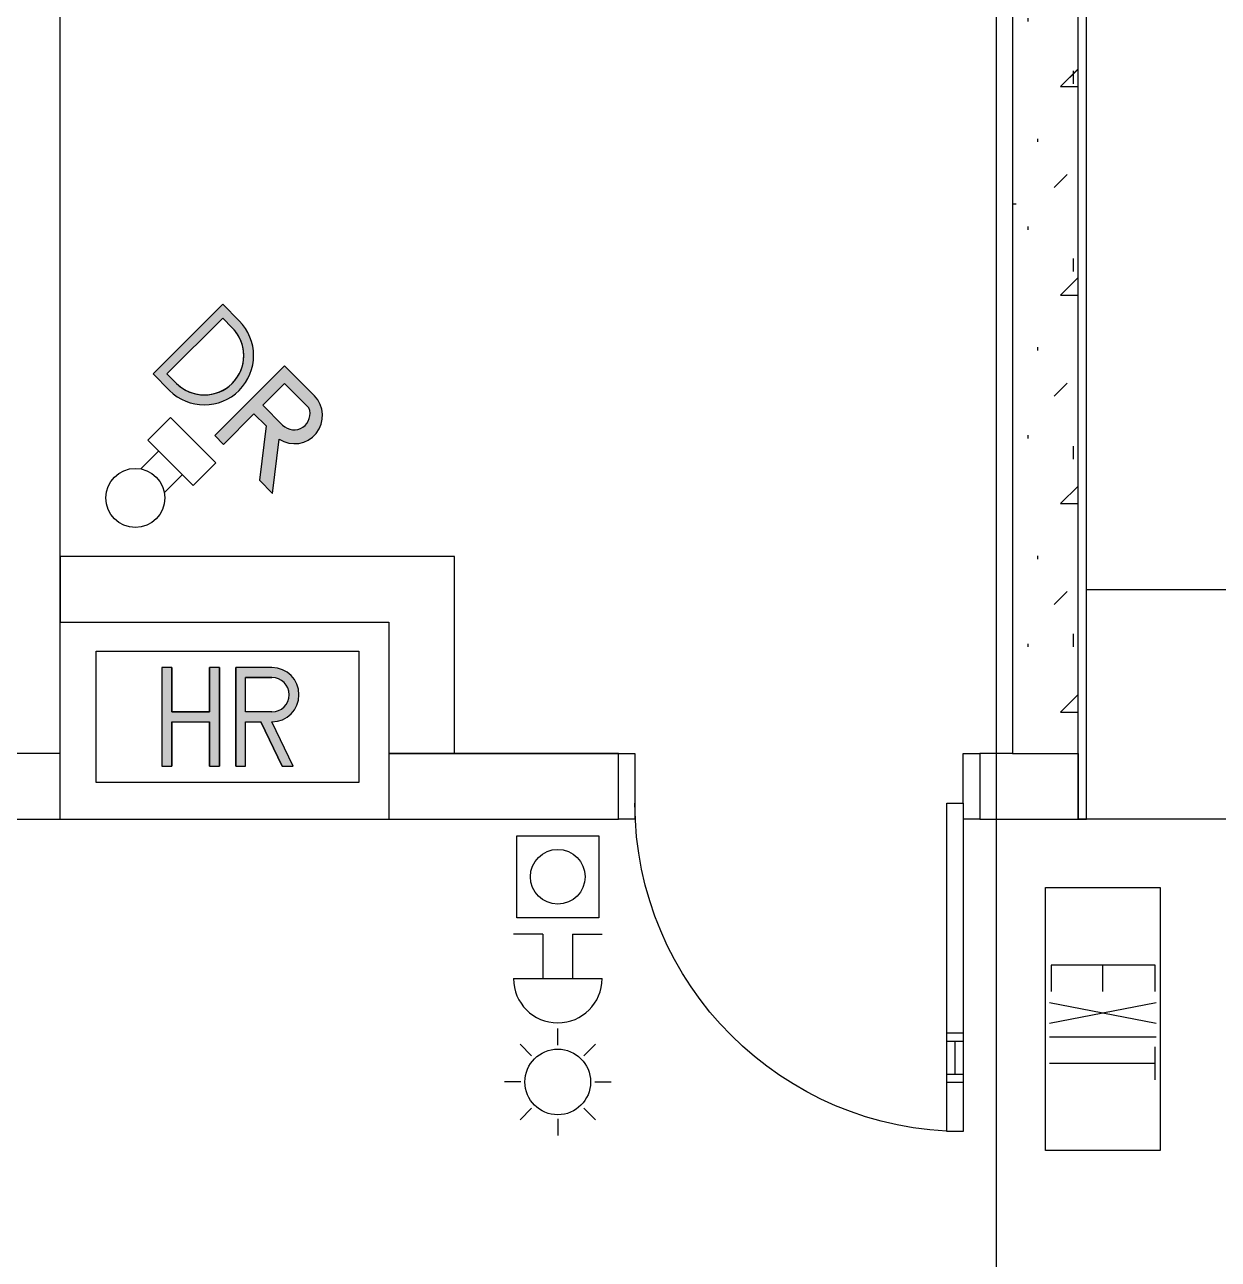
# Model space of a CAD drawing. Header units: millimetres. Extents: x -20146070 to 165023, y -3349561 to 35447.
# Drawn here: x 21928 to 25563, y -23375 to -19615 of the extents above; entities that cross this region are included whole.
import ezdxf

# ---------------------------------------------------------------- set-up
doc = ezdxf.new("R2010")
doc.units = ezdxf.units.MM
doc.header["$LTSCALE"] = 50
doc.linetypes.add('BLK_2 - 1ST_2ND_STOREY_PLAN$0$IDA - Hidden 065', pattern=[537.5, 375, -162.5])
for name, color, linetype in [('BLK_2 - 1ST_2ND_STOREY_PLAN$0$0-1', 8, 'Continuous'), ('BLK_2 - 1ST_2ND_STOREY_PLAN$0$1599_DB_A_BLK2_HQ_R21- LINKVIEW_BLK2_1ST STOREY Toilet JOH$0$A-_DETA----_ED', 8, 'Continuous'), ('BLK_2 - 1ST_2ND_STOREY_PLAN$0$1599_DB_A_BLK2_HQ_R21- LINKVIEW_BLK2_1ST STOREY Toilet JOH$0$A-_DOOR----_E-1', 8, 'Continuous'), ('BLK_2 - 1ST_2ND_STOREY_PLAN$0$1599_DB_A_BLK2_HQ_R21- LINKVIEW_BLK2_1ST STOREY Toilet JOH$0$E-_LIGT----_E', 8, 'Continuous'), ('BLK_2 - 1ST_2ND_STOREY_PLAN$0$1599_DB_A_BLK2_HQ_R21- LINKVIEW_BLK2_1ST STOREY Toilet JOH$0$S-_COLN----_E', 8, 'Continuous'), ('BLK_2 - 1ST_2ND_STOREY_PLAN$0$A-_DETA----_E-2', 8, 'BLK_2 - 1ST_2ND_STOREY_PLAN$0$IDA - Hidden 065'), ('BLK_2 - 1ST_2ND_STOREY_PLAN$0$A-_DETA----_ED-2', 8, 'Continuous'), ('BLK_2 - 1ST_2ND_STOREY_PLAN$0$A-_FLOR----_E', 8, 'Continuous'), ('BLK_2 - 1ST_2ND_STOREY_PLAN$0$A-_FURT----_E-1', 8, 'Continuous'), ('BLK_2 - 1ST_2ND_STOREY_PLAN$0$A-_WALL----_E', 8, 'Continuous'), ('BLK_2 - 1ST_2ND_STOREY_PLAN$0$A-_WALL----_E-1', 8, 'Continuous'), ('BLK_2 - 1ST_2ND_STOREY_PLAN$0$A-_WALL----_H-1', 8, 'Continuous'), ('BLK_2 - 1ST_2ND_STOREY_PLAN$0$A-_WALLPRTN_E-1', 8, 'Continuous'), ('BLK_2 - 1ST_2ND_STOREY_PLAN$0$E-_FIREALAM_E-1', 8, 'Continuous'), ('BLK_2 - 1ST_2ND_STOREY_PLAN$0$E-_LIGT----_E', 8, 'Continuous'), ('BLK_2 - 1ST_2ND_STOREY_PLAN$0$M-_EQPT----_E-1', 8, 'Continuous'), ('NW_GRID LINE', 8, 'Continuous')]:
    doc.layers.add(name, color=color, linetype=linetype)

# ---------------------------------------------------------------- blocks, each defined once
blk = doc.blocks.new('BLK_2 - 1ST_2ND_STOREY_PLAN$0$IDA - Exit Sign - IDA - Exit Sign - One Side-3918079-BLK 2 1ST STOREY PLAN')
at = {"layer": 'BLK_2 - 1ST_2ND_STOREY_PLAN$0$A-_DETA----_ED-2'}
for p, q in [((-363.9, -15.1), (-363.9, -332.5)), ((-283.9, -15.1), (-363.9, -15.1)), ((-248.9, -12.8), (-186, -337.8)), ((-186, -12.8), (-248.9, -337.8)), ((-144.9, -12.8), (-144.9, -337.8)), ((-14.9, -15.3), (-114.9, -15.3)), ((-64.9, -15.3), (-64.9, -337.8)), ((-283.9, -175), (-363.9, -175)), ((-363.9, -332.5), (-283.9, -332.5))]:
    blk.add_line(p, q, dxfattribs=at)
at = {"layer": 'BLK_2 - 1ST_2ND_STOREY_PLAN$0$E-_LIGT----_E'}
for p, q in [((-600, -350), (-600, 0)), ((-600, 0), (200, 0)), ((200, 0), (200, -350)), ((200, -350), (-600, -350))]:
    blk.add_line(p, q, dxfattribs=at)
blk = doc.blocks.new('BLK_2 - 1ST_2ND_STOREY_PLAN$0$IDA - Dry _ Wet Riser - Dry Riser-3621487-BLK 2 1ST STOREY PLAN')
at = {"layer": 'BLK_2 - 1ST_2ND_STOREY_PLAN$0$A-_DETA----_ED-2'}
h = blk.add_hatch(color=256, dxfattribs=at)
h.paths.add_polyline_path([(389.2, -285.5), (520.5, -182.9), (527.1, -202.7), (538.4, -220.2), (559.8, -238), (571.7, -244.7), (591.8, -250.2), (612.6, -250.6), (632.9, -246), (651.5, -236.6), (667.9, -222), (679.2, -205.9), (686.7, -186.5), (689.2, -165.8), (689.2, -36.5), (389.2, -36.5), (389.2, -74.5), (520.5, -74.5), (520.5, -126.7), (389.2, -229.2)])
h.paths.add_polyline_path([(570.9, -193.6), (563.9, -183.8), (558.8, -167), (558, -145.4), (558, -74.5), (651.7, -74.5), (651.7, -179.8), (640.1, -195.8), (636.8, -199), (626.7, -205.2), (609.8, -208.9), (603, -209.2), (591.1, -206.8), (580.2, -201.5)])
h.paths.add_polyline_path([(433.2, 51.9), (464.2, 28.1), (500.4, 13.1), (539.2, 8), (578, 13.1), (620.1, 32.6), (645.3, 51.9), (669.1, 83), (684.1, 119.2), (689.2, 169.1), (689.2, 229.1), (389.2, 229.1), (389.2, 158), (394.3, 119.2), (409.3, 83)])
h.paths.add_polyline_path([(454.4, 73.1), (432.1, 105.8), (423.3, 126.9), (419.2, 158), (419.2, 199.1), (659.2, 199.1), (657.6, 145.7), (653, 121.8), (643.1, 98), (624.1, 73.1), (591.5, 50.9), (570.3, 42.1), (539.2, 38), (504, 43.8), (479.2, 54.1)])
for p, q in [((689.2, 229.1), (389.2, 229.1)), ((389.2, 229.1), (389.2, 158)), ((689.2, 158), (689.2, 229.1)), ((419.2, 158), (419.2, 199.1)), ((419.2, 199.1), (659.2, 199.1)), ((659.2, 199.1), (659.2, 158)), ((333, 97.4), (235.5, 97.4)), ((235.5, -97.4), (235.5, 97.4)), ((333, 97.4), (333, -97.4)), ((158.1, 51), (235.5, 51)), ((689.2, -36.5), (389.2, -36.5)), ((389.2, -36.5), (389.2, -74.5)), ((689.2, -165.8), (689.2, -36.5)), ((158.1, -51), (235.5, -51)), ((389.2, -74.5), (520.5, -74.5)), ((520.5, -74.5), (520.5, -126.7)), ((558, -74.5), (651.7, -74.5)), ((558, -160.5), (558, -74.5)), ((651.7, -74.5), (651.7, -179.8)), ((333, -97.4), (235.5, -97.4)), ((520.5, -126.7), (389.2, -229.2)), ((389.2, -285.5), (520.5, -182.9)), ((389.2, -229.2), (389.2, -285.5))]:
    blk.add_line(p, q, dxfattribs=at)
blk.add_circle((84, 0), 90, dxfattribs=at)
for centre, radius, start, end in [((539.2, 158), 150, 180, 360), ((539.2, 158), 120, 180, 0), ((604, -165.8), 85.2, 191.6067, 360), ((606.9, -160.5), 48.9, 180, 336.6586)]:
    blk.add_arc(centre, radius, start, end, dxfattribs=at)
blk = doc.blocks.new('BLK_2 - 1ST_2ND_STOREY_PLAN$0$IDA - Fire Alarm Bell1 - IDA - Fire Alarm Bell-2587577-BLK 2 1ST STOREY PLAN')
at = {"layer": 'BLK_2 - 1ST_2ND_STOREY_PLAN$0$A-_DETA----_ED-2'}
for p, q in [((-45, -350), (-135, -350)), ((-45, -350), (-45, -485)), ((45, -350), (135, -350)), ((45, -350), (45, -485)), ((-135, -485), (135, -485))]:
    blk.add_line(p, q, dxfattribs=at)
blk.add_arc((0, -485), 135, 180, 360, dxfattribs=at)
blk = doc.blocks.new('BLK_2 - 1ST_2ND_STOREY_PLAN$0$IDA - Manual Call Point1 - IDA - Manual Call Point-2587578-BLK 2 1ST STOREY PLAN')
at = {"layer": 'BLK_2 - 1ST_2ND_STOREY_PLAN$0$A-_DETA----_ED-2'}
for p, q in [((-125, -300), (-125, -50)), ((-125, -50), (125, -50)), ((125, -50), (125, -300)), ((125, -300), (-125, -300))]:
    blk.add_line(p, q, dxfattribs=at)
blk.add_circle((0, -175), 83.3, dxfattribs=at)
blk = doc.blocks.new('BLK_2 - 1ST_2ND_STOREY_PLAN$0$IDA - Strobe Light - IDA - Strobe Light-3513472-BLK 2 1ST STOREY PLAN')
at = {"layer": 'BLK_2 - 1ST_2ND_STOREY_PLAN$0$A-_DETA----_ED-2'}
for p, q in [((0, 912.5), (0, 962.5)), ((-79.5, 879.5), (-114.9, 914.9)), ((79.5, 879.5), (114.9, 914.9)), ((-112.5, 800), (-162.5, 800)), ((112.5, 800), (162.5, 800)), ((-79.5, 720.5), (-114.9, 685.1)), ((79.5, 720.5), (114.9, 685.1)), ((0, 687.5), (0, 637.5))]:
    blk.add_line(p, q, dxfattribs=at)
blk.add_circle((0, 800), 100, dxfattribs=at)
blk = doc.blocks.new('BLK_2 - 1ST_2ND_STOREY_PLAN$0$1599_DB_A_BLK2_HQ_R21_rvt-1-BLK 2 1ST STOREY PLAN')
at = {"layer": 'BLK_2 - 1ST_2ND_STOREY_PLAN$0$A-_WALL----_H-1'}
h = blk.add_hatch(dxfattribs=at)
h.set_pattern_fill('FP_4', color=256, style=0, pattern_type=2)
h.set_pattern_definition([(0, (0, 0), (635, 635), [79.375, -555.625]), (90, (0, 0), (-635, 635), [79.375, -555.625]), (135, (79.38, 0), (-635.0003, 0), [112.253, -785.772]), (0, (79.4, 357.2), (635, 635), [79.375, -555.625]), (45, (119.06, 317.5), (0, 635.0003), [56.127, -841.899]), (135, (119.06, 317.5), (-635.0003, 0), [56.127, -841.899]), (0, (317.5, 515.94), (635, 635), [112.253, -522.747]), (45, (317.5, 515.94), (0, 635.0003), [79.375, -818.651]), (135, (429.75, 515.94), (-635.0003, 0), [79.375, -818.651]), (90, (436.56, 158.75), (-635, 635), [79.375, -555.625]), (45, (436.56, 158.75), (0, 635.0003), [56.127, -841.899]), (135, (476.25, 198.44), (-635.0003, 0), [56.127, -841.899]), (0, (79.4, 158.75), (635, 635), [39.687, -531.812]), (0, (555.6, 317.5), (635, 635), [39.687, -531.812]), (90, (357.2, 396.9), (-635, 635), [39.687, -531.812]), (135, (436.56, 39.7), (-635.0003, 0), [56.127, -841.899]), (135, (158.75, 476.25), (-635.0003, 0), [56.127, -841.899]), (45, (297.66, 208.36), (0, 635.0003), [56.127, -841.899]), (90, (218.3, 79.4), (-635, 635), [9.922, -625.078]), (90, (248.05, 347.27), (-635, 635), [9.922, -625.078]), (90, (545.7, 456.4), (-635, 635), [9.922, -625.078]), (90, (555.6, 119.06), (-635, 635), [9.922, -625.078])])
h.paths.add_polyline_path([(-117036.4, -64562.4), (-117036.4, -57477.4), (-117236.4, -57477.4), (-117236.4, -64562.4), (-117204.1, -64562.4)])
at = {"layer": 'BLK_2 - 1ST_2ND_STOREY_PLAN$0$A-_DETA----_E-2'}
blk.add_line((-117011.4, -64062.4), (-115811.4, -64062.4), dxfattribs=at)
at = {"layer": 'BLK_2 - 1ST_2ND_STOREY_PLAN$0$A-_FLOR----_E'}
for p, q in [((-117036.4, -64762.4), (-117036.4, -57077.4)), ((-120136.4, -64762.4), (-119136.4, -64762.4)), ((-114811.4, -64762.4), (-117036.4, -64762.4))]:
    blk.add_line(p, q, dxfattribs=at)
at = {"layer": 'BLK_2 - 1ST_2ND_STOREY_PLAN$0$A-_WALL----_E'}
for p, q in [((-117036.4, -64562.4), (-117036.4, -57077.4)), ((-117236.4, -64562.4), (-117036.4, -64562.4)), ((-117036.4, -64562.4), (-117036.4, -64762.4))]:
    blk.add_line(p, q, dxfattribs=at)
at = {"layer": 'BLK_2 - 1ST_2ND_STOREY_PLAN$0$A-_WALL----_E-1'}
for p, q in [((-117011.4, -64562.4), (-117011.4, -57052.4)), ((-117236.4, -57277.4), (-117236.4, -64562.4))]:
    blk.add_line(p, q, dxfattribs=at)
at = {"layer": 'BLK_2 - 1ST_2ND_STOREY_PLAN$0$A-_WALLPRTN_E-1'}
for p, q in [((-120136.4, -64562.4), (-120136.4, -57277.4)), ((-119136.4, -63962.4), (-120136.4, -63962.4)), ((-120136.4, -63962.4), (-120136.4, -64162.4)), ((-118936.4, -63962.4), (-119136.4, -63962.4)), ((-118936.4, -64562.4), (-118936.4, -63962.4)), ((-120136.4, -64162.4), (-119136.4, -64162.4)), ((-119136.4, -64162.4), (-119136.4, -64562.4)), ((-120136.4, -64762.4), (-120136.4, -64562.4)), ((-118436.4, -64562.4), (-119136.4, -64562.4)), ((-119136.4, -64562.4), (-119136.4, -64762.4)), ((-119136.4, -64562.4), (-118936.4, -64562.4)), ((-117236.4, -64562.4), (-117336.4, -64562.4)), ((-117011.4, -64762.4), (-117011.4, -64562.4)), ((-121016.4, -64762.4), (-120136.4, -64762.4)), ((-119136.4, -64762.4), (-118436.4, -64762.4)), ((-117336.4, -64762.4), (-117036.4, -64762.4)), ((-117036.4, -64762.4), (-117011.4, -64762.4))]:
    blk.add_line(p, q, dxfattribs=at)
at = {"layer": 'BLK_2 - 1ST_2ND_STOREY_PLAN$0$A-_FURT----_E-1', "rotation": 270}
blk.add_blockref('BLK_2 - 1ST_2ND_STOREY_PLAN$0$IDA - Exit Sign - IDA - Exit Sign - One Side-3918079-BLK 2 1ST STOREY PLAN', (-116786.4, -65570.6), dxfattribs=at)
at = {"layer": 'BLK_2 - 1ST_2ND_STOREY_PLAN$0$E-_FIREALAM_E-1'}
for name in ['BLK_2 - 1ST_2ND_STOREY_PLAN$0$IDA - Manual Call Point1 - IDA - Manual Call Point-2587578-BLK 2 1ST STOREY PLAN', 'BLK_2 - 1ST_2ND_STOREY_PLAN$0$IDA - Fire Alarm Bell1 - IDA - Fire Alarm Bell-2587577-BLK 2 1ST STOREY PLAN']:
    blk.add_blockref(name, (-118621.4, -64762.4), dxfattribs=at)
at = {"layer": 'BLK_2 - 1ST_2ND_STOREY_PLAN$0$E-_FIREALAM_E-1', "rotation": 180}
blk.add_blockref('BLK_2 - 1ST_2ND_STOREY_PLAN$0$IDA - Strobe Light - IDA - Strobe Light-3513472-BLK 2 1ST STOREY PLAN', (-118621.4, -64762.4), dxfattribs=at)
at = {"layer": 'BLK_2 - 1ST_2ND_STOREY_PLAN$0$M-_EQPT----_E-1', "rotation": 44.9999999999995}
blk.add_blockref('BLK_2 - 1ST_2ND_STOREY_PLAN$0$IDA - Dry _ Wet Riser - Dry Riser-3621487-BLK 2 1ST STOREY PLAN', (-119967.3, -63843.3), dxfattribs=at)
blk = doc.blocks.new('BLK_2 - 1ST_2ND_STOREY_PLAN$0$1599_DB_A_BLK2_HQ_R21- LINKVIEW_BLK2_1ST STOREY Toilet JOH$0$IDA - Strobe Light - IDA - Strobe Light-3513472-LINKVIEW_BLK2_1ST STOREY')
at = {"layer": 'BLK_2 - 1ST_2ND_STOREY_PLAN$0$1599_DB_A_BLK2_HQ_R21- LINKVIEW_BLK2_1ST STOREY Toilet JOH$0$A-_DETA----_ED'}
for p, q in [((0, 912.5), (0, 962.5)), ((-79.5, 879.5), (-114.9, 914.9)), ((79.5, 879.5), (114.9, 914.9)), ((-112.5, 800), (-162.5, 800)), ((112.5, 800), (162.5, 800)), ((-79.5, 720.5), (-114.9, 685.1)), ((79.5, 720.5), (114.9, 685.1)), ((0, 687.5), (0, 637.5))]:
    blk.add_line(p, q, dxfattribs=at)
blk.add_circle((0, 800), 100, dxfattribs=at)
blk = doc.blocks.new('BLK_2 - 1ST_2ND_STOREY_PLAN$0$1599_DB_A_BLK2_HQ_R21- LINKVIEW_BLK2_1ST STOREY Toilet JOH$0$IDA - Manual Call Point1 - IDA - Manual Call Point-2587578-LINKVIEW_BLK2_1ST STOREY')
at = {"layer": 'BLK_2 - 1ST_2ND_STOREY_PLAN$0$1599_DB_A_BLK2_HQ_R21- LINKVIEW_BLK2_1ST STOREY Toilet JOH$0$A-_DETA----_ED'}
for p, q in [((-125, -300), (-125, -50)), ((-125, -50), (125, -50)), ((125, -50), (125, -300)), ((125, -300), (-125, -300))]:
    blk.add_line(p, q, dxfattribs=at)
blk.add_circle((0, -175), 83.3, dxfattribs=at)
blk = doc.blocks.new('BLK_2 - 1ST_2ND_STOREY_PLAN$0$1599_DB_A_BLK2_HQ_R21- LINKVIEW_BLK2_1ST STOREY Toilet JOH$0$IDA - Fire Alarm Bell1 - IDA - Fire Alarm Bell-2587577-LINKVIEW_BLK2_1ST STOREY')
at = {"layer": 'BLK_2 - 1ST_2ND_STOREY_PLAN$0$1599_DB_A_BLK2_HQ_R21- LINKVIEW_BLK2_1ST STOREY Toilet JOH$0$A-_DETA----_ED'}
for p, q in [((-45, -350), (-135, -350)), ((-45, -350), (-45, -485)), ((45, -350), (135, -350)), ((45, -350), (45, -485)), ((-135, -485), (135, -485))]:
    blk.add_line(p, q, dxfattribs=at)
blk.add_arc((0, -485), 135, 180, 360, dxfattribs=at)
blk = doc.blocks.new('BLK_2 - 1ST_2ND_STOREY_PLAN$0$1599_DB_A_BLK2_HQ_R21- LINKVIEW_BLK2_1ST STOREY Toilet JOH$0$IDA - Hosereel - Scaled - HR-3922457-LINKVIEW_BLK2_1ST STOREY')
at = {"layer": 'BLK_2 - 1ST_2ND_STOREY_PLAN$0$1599_DB_A_BLK2_HQ_R21- LINKVIEW_BLK2_1ST STOREY Toilet JOH$0$A-_DETA----_ED'}
blk.add_hatch(color=256, dxfattribs=at).paths.add_polyline_path([(-25, -350), (-25, -50), (-55, -50), (-55, -185), (-170, -185), (-170, -50), (-200, -50), (-200, -350), (-170, -350), (-170, -215), (-55, -215), (-55, -350)], flags=0)
h = blk.add_hatch(color=256, dxfattribs=at)
h.paths.add_polyline_path([(166.7, -350), (200, -350), (135, -215), (156.4, -212.2), (176.2, -203.9), (193.3, -190.8), (206.4, -173.8), (214.7, -153.9), (217.5, -132.5), (214.7, -111.1), (206.4, -91.3), (193.3, -74.2), (176.2, -61.1), (156.4, -52.8), (135, -50), (25, -50), (25, -350), (55, -350), (55, -215), (101.7, -215)], flags=0)
h.paths.add_polyline_path([(55, -185), (55, -80), (148.6, -81.8), (161.3, -87), (172.1, -95.4), (180.5, -106.3), (185.7, -118.9), (187.5, -132.5), (185.7, -146.1), (180.5, -158.8), (172.1, -169.6), (161.3, -178), (148.6, -183.2), (135, -185)], flags=0)
for p, q in [((-400, -400), (-400, 0)), ((-400, 0), (400, 0)), ((400, 0), (400, -400)), ((-170, -50), (-200, -50)), ((-200, -50), (-200, -350)), ((-170, -50), (-200, -50)), ((-200, -50), (-200, -350)), ((-170, -50), (-170, -185)), ((-170, -185), (-170, -50)), ((-25, -50), (-55, -50)), ((-55, -185), (-55, -50)), ((-25, -50), (-55, -50)), ((-55, -50), (-55, -185)), ((-25, -50), (-25, -350)), ((-25, -350), (-25, -50)), ((25, -350), (25, -50)), ((135, -50), (25, -50)), ((135, -50), (25, -50)), ((25, -50), (25, -350)), ((55, -185), (55, -80)), ((135, -80), (55, -80)), ((55, -185), (55, -80)), ((55, -80), (135, -80)), ((-170, -185), (-55, -185)), ((-55, -185), (-170, -185)), ((135, -185), (55, -185)), ((135, -185), (55, -185)), ((-170, -215), (-55, -215)), ((-170, -215), (-170, -350)), ((-170, -350), (-170, -215)), ((-170, -215), (-55, -215)), ((-55, -350), (-55, -215)), ((-55, -215), (-55, -350)), ((55, -350), (55, -215)), ((55, -215), (101.7, -215)), ((55, -350), (55, -215)), ((55, -215), (101.7, -215)), ((166.7, -350), (101.7, -215)), ((101.7, -215), (166.7, -350)), ((200, -350), (135, -215)), ((200, -350), (135, -215)), ((-200, -350), (-170, -350)), ((-200, -350), (-170, -350)), ((-55, -350), (-25, -350)), ((-55, -350), (-25, -350)), ((25, -350), (55, -350)), ((25, -350), (55, -350)), ((166.7, -350), (200, -350)), ((166.7, -350), (200, -350)), ((400, -400), (-400, -400))]:
    blk.add_line(p, q, dxfattribs=at)
for radius in [82.5, 82.5, 52.5, 52.5]:
    blk.add_arc((135, -132.5), radius, 270, 90, dxfattribs=at)
blk = doc.blocks.new('BLK_2 - 1ST_2ND_STOREY_PLAN$0$1599_DB_A_BLK2_HQ_R21- LINKVIEW_BLK2_1ST STOREY Toilet JOH$0$IDA - Dry _ Wet Riser - Dry Riser-3621487-LINKVIEW_BLK2_1ST STOREY')
at = {"layer": 'BLK_2 - 1ST_2ND_STOREY_PLAN$0$1599_DB_A_BLK2_HQ_R21- LINKVIEW_BLK2_1ST STOREY Toilet JOH$0$A-_DETA----_ED'}
h = blk.add_hatch(color=256, dxfattribs=at)
h.paths.add_polyline_path([(433.2, 51.9), (464.2, 28.1), (500.4, 13.1), (539.2, 8), (578, 13.1), (614.2, 28.1), (645.3, 51.9), (669.1, 83), (684.1, 119.2), (689.2, 158), (689.2, 229.1), (389.2, 229.1), (389.2, 158), (394.3, 119.2), (414.6, 76.1)], flags=0)
h.paths.add_polyline_path([(454.4, 73.1), (435.3, 98), (423.3, 126.9), (419.2, 158), (419.2, 199.1), (659.2, 199.1), (659.2, 158), (655.1, 126.9), (643.1, 98), (624.1, 73.1), (599.2, 54.1), (570.3, 42.1), (539.2, 38), (508.2, 42.1), (479.2, 54.1)], flags=0)
h = blk.add_hatch(color=256, dxfattribs=at)
h.paths.add_polyline_path([(389.2, -285.5), (520.5, -182.9), (527.1, -202.7), (538.4, -220.2), (553.5, -234.5), (571.7, -244.7), (591.8, -250.2), (612.6, -250.6), (632.9, -246), (651.5, -236.6), (667.2, -222.9), (679.2, -205.9), (686.7, -186.5), (689.2, -165.8), (689.2, -36.5), (389.2, -36.5), (389.2, -74.5), (520.5, -74.5), (520.5, -126.7), (389.2, -229.2)], flags=0)
h.paths.add_polyline_path([(570.9, -193.6), (563.9, -183.8), (559.5, -172.5), (558, -160.5), (558, -74.5), (651.7, -74.5), (651.7, -179.8), (645.6, -190.3), (637.1, -198.9), (626.7, -205.2), (615.1, -208.7), (603, -209.2), (591.1, -206.8), (580.2, -201.5)], flags=0)
for p, q in [((689.2, 229.1), (389.2, 229.1)), ((389.2, 229.1), (389.2, 158)), ((689.2, 158), (689.2, 229.1)), ((419.2, 158), (419.2, 199.1)), ((419.2, 199.1), (659.2, 199.1)), ((659.2, 199.1), (659.2, 158)), ((333, 97.4), (235.5, 97.4)), ((235.5, -97.4), (235.5, 97.4)), ((333, 97.4), (333, -97.4)), ((158.1, 51), (235.5, 51)), ((689.2, -36.5), (389.2, -36.5)), ((389.2, -36.5), (389.2, -74.5)), ((689.2, -165.8), (689.2, -36.5)), ((158.1, -51), (235.5, -51)), ((389.2, -74.5), (520.5, -74.5)), ((520.5, -74.5), (520.5, -126.7)), ((558, -74.5), (651.7, -74.5)), ((558, -160.5), (558, -74.5)), ((651.7, -74.5), (651.7, -179.8)), ((333, -97.4), (235.5, -97.4)), ((520.5, -126.7), (389.2, -229.2)), ((389.2, -285.5), (520.5, -182.9)), ((389.2, -229.2), (389.2, -285.5))]:
    blk.add_line(p, q, dxfattribs=at)
blk.add_circle((84, 0), 90, dxfattribs=at)
for centre, radius, start, end in [((539.2, 158), 150, 180, 360), ((539.2, 158), 120, 180, 0), ((604, -165.8), 85.2, 191.6067, 360), ((606.9, -160.5), 48.9, 180, 336.6586)]:
    blk.add_arc(centre, radius, start, end, dxfattribs=at)
blk = doc.blocks.new('BLK_2 - 1ST_2ND_STOREY_PLAN$0$1599_DB_A_BLK2_HQ_R21- LINKVIEW_BLK2_1ST STOREY Toilet JOH$0$IDA - Exit Sign - IDA - Exit Sign - One Side-3918079-LINKVIEW_BLK2_1ST STOREY')
at = {"layer": 'BLK_2 - 1ST_2ND_STOREY_PLAN$0$1599_DB_A_BLK2_HQ_R21- LINKVIEW_BLK2_1ST STOREY Toilet JOH$0$A-_DETA----_ED'}
for p, q in [((-363.9, -15.1), (-363.9, -332.5)), ((-283.9, -15.1), (-363.9, -15.1)), ((-248.9, -12.8), (-186, -337.8)), ((-186, -12.8), (-248.9, -337.8)), ((-144.9, -12.8), (-144.9, -337.8)), ((-14.9, -15.3), (-114.9, -15.3)), ((-64.9, -15.3), (-64.9, -337.8)), ((-283.9, -175), (-363.9, -175)), ((-363.9, -332.5), (-283.9, -332.5))]:
    blk.add_line(p, q, dxfattribs=at)
at = {"layer": 'BLK_2 - 1ST_2ND_STOREY_PLAN$0$1599_DB_A_BLK2_HQ_R21- LINKVIEW_BLK2_1ST STOREY Toilet JOH$0$E-_LIGT----_E'}
for p, q in [((-600, -350), (-600, 0)), ((-600, 0), (200, 0)), ((200, 0), (200, -350)), ((200, -350), (-600, -350))]:
    blk.add_line(p, q, dxfattribs=at)
blk = doc.blocks.new('BLK_2 - 1ST_2ND_STOREY_PLAN$0$1599_DB_A_BLK2_HQ_R21- LINKVIEW_BLK2_1ST STOREY Toilet JOH$0$IDA - F - Single - Swing - VP - 1100L X 2200H - B2-FTD01 - 1HR-3251154-LINKVIEW_BLK2_1ST STOREY')
at = {"layer": 'BLK_2 - 1ST_2ND_STOREY_PLAN$0$1599_DB_A_BLK2_HQ_R21- LINKVIEW_BLK2_1ST STOREY Toilet JOH$0$A-_DOOR----_E-1'}
for p, q in [((500, 1050.8), (450, 1050.8)), ((450, 1050.8), (450, 50.8)), ((500, 50.8), (500, 1050.8)), ((450, 900.8), (500, 900.8)), ((450, 875.8), (500, 875.8)), ((475, 875.8), (475, 775.8)), ((450, 775.8), (500, 775.8)), ((450, 750.8), (500, 750.8)), ((-500, 100), (-550, 100)), ((-500, -100), (-500, 100)), ((550, 100), (500, 100)), ((450, 50.8), (500, 50.8)), ((500, 50.8), (500, -100)), ((-550, -100), (-500, -100)), ((500, -100), (550, -100))]:
    blk.add_line(p, q, dxfattribs=at)
blk.add_arc((500, 50.8), 1000, 90, 180, dxfattribs=at)
blk = doc.blocks.new('BLK_2 - 1ST_2ND_STOREY_PLAN$0$1599_DB_A_BLK2_HQ_R21- LINKVIEW_BLK2_1ST STOREY Toilet JOH')
at = {"layer": 'BLK_2 - 1ST_2ND_STOREY_PLAN$0$1599_DB_A_BLK2_HQ_R21- LINKVIEW_BLK2_1ST STOREY Toilet JOH$0$S-_COLN----_E'}
h = blk.add_hatch(dxfattribs=at)
h.set_pattern_fill('FP_3', color=256, style=0, pattern_type=2)
h.set_pattern_definition([(0, (0, 0), (635, 635), [79.375, -555.625]), (90, (0, 0), (-635, 635), [79.375, -555.625]), (135, (79.38, 0), (-635, 0), [112.253, -785.772]), (0, (79.4, 357.2), (635, 635), [79.375, -555.625]), (45, (119.06, 317.5), (0, 635), [56.127, -841.899]), (135, (119.06, 317.5), (-635, 0), [56.127, -841.899]), (0, (317.5, 515.94), (635, 635), [112.253, -522.747]), (45, (317.5, 515.94), (0, 635), [79.375, -818.651]), (135, (429.75, 515.94), (-635, 0), [79.375, -818.651]), (90, (436.56, 158.75), (-635, 635), [79.375, -555.625]), (45, (436.56, 158.75), (0, 635), [56.127, -841.899]), (135, (476.25, 198.44), (-635, 0), [56.127, -841.899]), (0, (79.4, 158.75), (635, 635), [39.687, -531.812]), (0, (555.6, 317.5), (635, 635), [39.687, -531.812]), (90, (357.2, 396.9), (-635, 635), [39.687, -531.813]), (135, (436.56, 39.7), (-635, 0), [56.127, -841.899]), (135, (158.75, 476.25), (-635, 0), [56.127, -841.899]), (45, (297.66, 208.36), (0, 635), [56.127, -841.899]), (90, (218.3, 79.4), (-635, 635), [9.922, -625.078]), (90, (248.05, 347.27), (-635, 635), [9.922, -625.078]), (90, (545.7, 456.4), (-635, 635), [9.922, -625.078]), (90, (555.6, 119.06), (-635, 635), [9.922, -625.078])])
h.paths.add_polyline_path([(14070.7, -21834.7), (14270.7, -21834.7), (14270.7, -14749.7), (14070.7, -14749.7), (14070.7, -20849)], flags=0)
for p, q in [((14295.7, -21834.7), (14295.7, -14324.7)), ((11170.7, -22034.7), (11170.7, -14749.7)), ((14070.7, -14749.7), (14070.7, -21834.7)), ((14270.7, -22034.7), (14270.7, -14749.7)), ((12370.7, -21234.7), (11170.7, -21234.7)), ((12370.7, -21834.7), (12370.7, -21234.7)), ((14295.7, -21334.7), (15495.7, -21334.7)), ((11170.7, -21434.7), (12170.7, -21434.7)), ((12170.7, -21434.7), (12170.7, -22034.7)), ((11170.7, -21834.7), (10290.7, -21834.7)), ((12170.7, -21834.7), (12870.7, -21834.7)), ((12870.7, -22034.7), (12870.7, -21834.7)), ((13970.7, -21834.7), (13970.7, -22034.7)), ((14070.7, -21834.7), (13970.7, -21834.7)), ((14070.7, -21834.7), (14270.7, -21834.7)), ((14295.7, -22034.7), (14295.7, -21834.7)), ((10290.7, -22034.7), (11170.7, -22034.7)), ((11170.7, -22034.7), (12170.7, -22034.7)), ((12170.7, -22034.7), (12870.7, -22034.7)), ((13970.7, -22034.7), (14295.7, -22034.7)), ((15495.7, -22034.7), (14295.7, -22034.7))]:
    blk.add_line(p, q, dxfattribs=at)
for name, p, rotation in [('BLK_2 - 1ST_2ND_STOREY_PLAN$0$1599_DB_A_BLK2_HQ_R21- LINKVIEW_BLK2_1ST STOREY Toilet JOH$0$IDA - Dry _ Wet Riser - Dry Riser-3621487-LINKVIEW_BLK2_1ST STOREY', (11339.8, -21115.6), 44.99999999999967), ('BLK_2 - 1ST_2ND_STOREY_PLAN$0$1599_DB_A_BLK2_HQ_R21- LINKVIEW_BLK2_1ST STOREY Toilet JOH$0$IDA - Exit Sign - IDA - Exit Sign - One Side-3918079-LINKVIEW_BLK2_1ST STOREY', (14520.7, -22842.9), 270), ('BLK_2 - 1ST_2ND_STOREY_PLAN$0$1599_DB_A_BLK2_HQ_R21- LINKVIEW_BLK2_1ST STOREY Toilet JOH$0$IDA - Strobe Light - IDA - Strobe Light-3513472-LINKVIEW_BLK2_1ST STOREY', (12685.7, -22034.7), 180)]:
    blk.add_blockref(name, p, dxfattribs=dict(at, rotation=rotation))
for name, p in [('BLK_2 - 1ST_2ND_STOREY_PLAN$0$1599_DB_A_BLK2_HQ_R21- LINKVIEW_BLK2_1ST STOREY Toilet JOH$0$IDA - Hosereel - Scaled - HR-3922457-LINKVIEW_BLK2_1ST STOREY', (11680, -21522.9)), ('BLK_2 - 1ST_2ND_STOREY_PLAN$0$1599_DB_A_BLK2_HQ_R21- LINKVIEW_BLK2_1ST STOREY Toilet JOH$0$IDA - Manual Call Point1 - IDA - Manual Call Point-2587578-LINKVIEW_BLK2_1ST STOREY', (12685.7, -22034.7)), ('BLK_2 - 1ST_2ND_STOREY_PLAN$0$1599_DB_A_BLK2_HQ_R21- LINKVIEW_BLK2_1ST STOREY Toilet JOH$0$IDA - Fire Alarm Bell1 - IDA - Fire Alarm Bell-2587577-LINKVIEW_BLK2_1ST STOREY', (12685.7, -22034.7))]:
    blk.add_blockref(name, p, dxfattribs=at)
at = {"layer": 'BLK_2 - 1ST_2ND_STOREY_PLAN$0$1599_DB_A_BLK2_HQ_R21- LINKVIEW_BLK2_1ST STOREY Toilet JOH$0$S-_COLN----_E', "xscale": -1, "rotation": 180}
blk.add_blockref('BLK_2 - 1ST_2ND_STOREY_PLAN$0$1599_DB_A_BLK2_HQ_R21- LINKVIEW_BLK2_1ST STOREY Toilet JOH$0$IDA - F - Single - Swing - VP - 1100L X 2200H - B2-FTD01 - 1HR-3251154-LINKVIEW_BLK2_1ST STOREY', (13420.7, -21934.7), dxfattribs=at)
blk = doc.blocks.new('BLK_2 - 1ST_2ND_STOREY_PLAN')
blk.add_blockref('BLK_2 - 1ST_2ND_STOREY_PLAN$0$1599_DB_A_BLK2_HQ_R21- LINKVIEW_BLK2_1ST STOREY Toilet JOH', (-131307.1, -42727.7))
at = {"layer": 'BLK_2 - 1ST_2ND_STOREY_PLAN$0$0-1'}
blk.add_blockref('BLK_2 - 1ST_2ND_STOREY_PLAN$0$1599_DB_A_BLK2_HQ_R21_rvt-1-BLK 2 1ST STOREY PLAN', (0, 0), dxfattribs=at)

msp = doc.modelspace()

# ---------------------------------------------------------------- linework, layer by layer
at = {"layer": 'NW_GRID LINE'}
msp.add_line((24886.5, 8788.6), (24886.5, -79047.9), dxfattribs=at)

# ---------------------------------------------------------------- block references
msp.add_blockref('BLK_2 - 1ST_2ND_STOREY_PLAN', (142172.9, 42727.7), dxfattribs=at)

doc.saveas('drawing.dxf')
